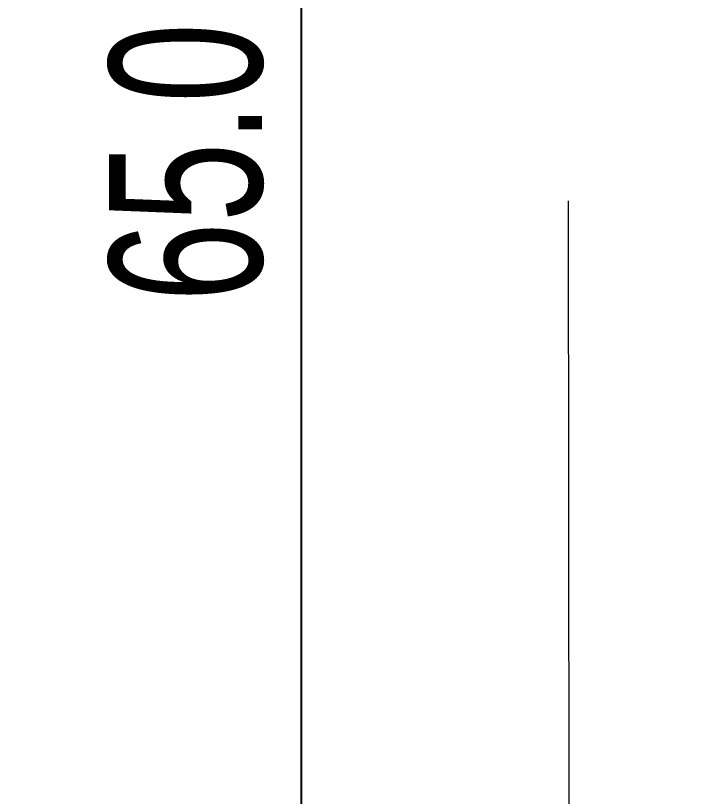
# Model space of a CAD drawing. Header units: inches. Extents: x 4017 to 5703, y -944 to 2840.
# Drawn here: x 4980.98 to 4994.12, y 413.35 to 428.67 of the extents above; entities that cross this region are included whole.
import ezdxf

# ---------------------------------------------------------------- set-up
doc = ezdxf.new("R2010")
doc.units = ezdxf.units.IN
doc.header["$MEASUREMENT"] = 0
doc.linetypes.add('DASHED', pattern=[19.05, 12.7, -6.35])
doc.layers.get('0').update_dxf_attribs({"color": 5})
doc.layers.get('DEFPOINTS').update_dxf_attribs({"color": 254})
doc.layers.add('1 - plaster', color=1, linetype='Continuous', lineweight=9)
doc.layers.add('A-dim-work', color=8, linetype='Continuous')
doc.styles.add('hebtovna', font='hebtovna.shx', dxfattribs={"width": 0.7})
doc.dimstyles.new('Copy of gl-D10', dxfattribs={"dimtxt": 2, "dimasz": 1, "dimexe": 1, "dimexo": 1, "dimgap": 1, "dimtad": 0, "dimdec": 1, "dimzin": 0, "dimdsep": 46, "dimtxsty": 'hebtovna', "dimblk": 'OBLIQUE', "dimblk1": 'OBLIQUE', "dimblk2": 'OBLIQUE', "dimcen": 0, "dimdle": 0.5, "dimclrd": 256, "dimclre": 256, "dimclrt": 256, "dimadec": 0, "dimazin": 0, "dimtfac": 0.05, "dimtdec": 1, "dimtix": 1, "dimtmove": 2, "dimatfit": 0, "dimfxl": 1, "dimfxlon": 1, "dimtvp": 0.75, "dimtolj": 1, "dimtzin": 0, "dimarcsym": 0})

# ---------------------------------------------------------------- blocks, each defined once
blk = doc.blocks.new('doorpod')
at = {"layer": '1 - plaster', "linetype": 'DASHED'}
blk.add_lwpolyline([(-1.731, 7.391), (-1.679, 77.9, -0.408271), (71.323, 7.391)], format="xyb", dxfattribs=at)
blk = doc.blocks.new('_Oblique')
at = {"color": 0, "linetype": 'ByBlock', "lineweight": -2}
blk.add_line((-0.5, -0.5), (0.5, 0.5), dxfattribs=at)
blk = doc.blocks.new('*D568')
at = {"layer": 'A-dim-work', "color": 6, "lineweight": -2, "transparency": 16777216}
for p, q in [((4986.588, 458.778), (4986.588, 392.791)), ((4987.588, 458.278), (4985.588, 458.278)), ((4987.588, 393.291), (4985.588, 393.291))]:
    blk.add_line(p, q, dxfattribs=at)
at = {"layer": 'DEFPOINTS', "color": 0, "transparency": 16777216}
for p in [(4993.263, 458.278), (4986.588, 393.291), (4994.124, 393.291)]:
    blk.add_point(p, dxfattribs=at)
at = {"layer": 'A-dim-work', "color": 6, "lineweight": -2, "transparency": 16777216}
for p, rotation in [((4986.588, 458.278), 90), ((4986.588, 393.291), 270)]:
    blk.add_blockref('_Oblique', p, dxfattribs=dict(at, rotation=rotation))
at = {"layer": 'A-dim-work', "color": 6, "transparency": 16777216, "insert": (4984.338, 425.785), "char_height": 3, "attachment_point": 5, "rotation": 90, "style": 'hebtovna'}
blk.add_mtext('\\A1;65.0', dxfattribs=at)

msp = doc.modelspace()

# ---------------------------------------------------------------- block references
at = {"xscale": -1}
msp.add_blockref('doorpod', (4990.124, 385.891), dxfattribs=at)

# ---------------------------------------------------------------- dimensions: what is measured, and where the dimension line sits
at = {"layer": 'A-dim-work'}
dim = msp.add_linear_dim(base=(4986.588, 393.291), p1=(4993.263, 458.278), p2=(4994.124, 393.291), angle=90, dimstyle='Copy of gl-D10', override={"dimtxt": 3, "dimclrd": 6, "dimclre": 6, "dimclrt": 6}, dxfattribs=at)
dim.commit()
dim.dimension.update_dxf_attribs({"geometry": '*D568', "text_midpoint": (4984.338, 425.785)})

doc.saveas('drawing.dxf')
